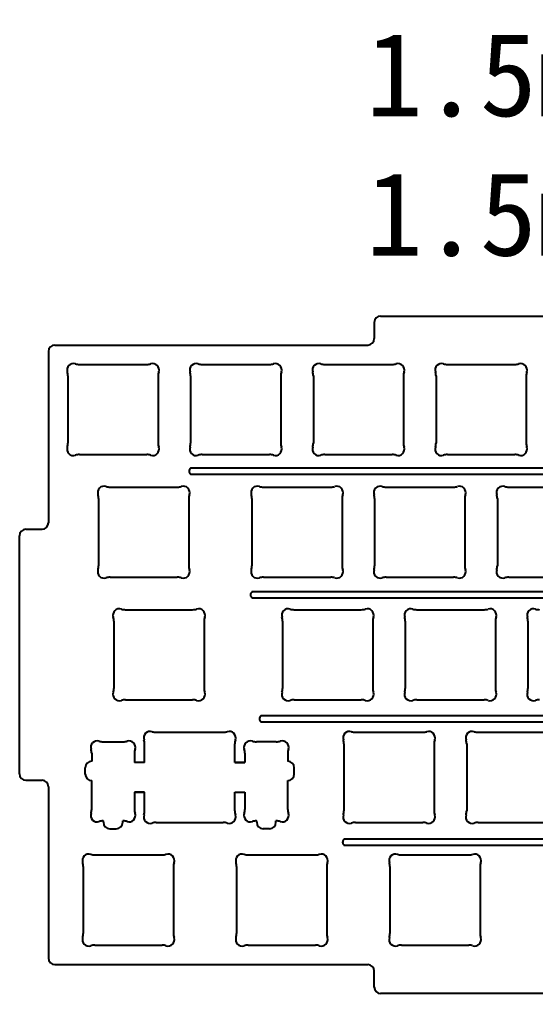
# Model space of a CAD drawing. Extents: x -19 to 305, y 60 to 211.
# Drawn here: x -19.4 to 60.7, y 59.8 to 211.2 of the extents above; entities that cross this region are included whole.
import ezdxf

# ---------------------------------------------------------------- set-up
doc = ezdxf.new("R2010")
doc.units = 0
doc.header["$MEASUREMENT"] = 0

msp = doc.modelspace()

# ---------------------------------------------------------------- linework, layer by layer
at = {"linetype": 'Continuous'}
for p, q in [((36.66, 165.08), (73.66, 165.08)), ((35.66, 164.08), (35.66, 161.58)), ((-13.92, 160.58), (34.66, 160.58)), ((-14.92, 159.58), (-14.92, 132.96)), ((267.56, 141.44), (7.14, 141.44)), ((7.14, 140.51), (267.56, 140.51)), ((-18.42, 131.96), (-15.92, 131.96)), ((-19.42, 93.96), (-19.42, 130.96)), ((264.04, 122.24), (16.68, 122.24)), ((16.68, 121.31), (264.04, 121.31)), ((265.41, 102.97), (18.05, 102.97)), ((18.05, 102.04), (265.41, 102.04)), ((-18.42, 92.96), (-15.92, 92.96)), ((-14.92, 91.96), (-14.92, 65.33)), ((258.13, 83.81), (30.97, 83.81)), ((30.97, 82.87), (258.13, 82.87)), ((-13.92, 64.33), (34.66, 64.33)), ((35.66, 60.83), (35.66, 63.33)), ((73.66, 59.83), (36.66, 59.83))]:
    msp.add_line(p, q, dxfattribs=at)
for p, q in [((-10.11, 157.56), (0.33, 157.56)), ((-10.11, 157.56), (0.33, 157.56)), ((8.94, 157.56), (19.38, 157.56)), ((8.94, 157.56), (19.38, 157.56)), ((27.99, 157.56), (38.43, 157.56)), ((27.99, 157.56), (38.43, 157.56)), ((47.04, 157.56), (57.48, 157.56)), ((47.04, 157.56), (57.48, 157.56)), ((-11.89, 155.78), (-11.89, 145.34)), ((-11.89, 155.78), (-11.89, 145.34)), ((2.11, 155.78), (2.11, 145.34)), ((2.11, 155.78), (2.11, 145.34)), ((7.16, 155.78), (7.16, 145.34)), ((7.16, 155.78), (7.16, 145.34)), ((21.16, 155.78), (21.16, 145.34)), ((21.16, 155.78), (21.16, 145.34)), ((26.21, 155.78), (26.21, 145.34)), ((26.21, 155.78), (26.21, 145.34)), ((40.21, 155.78), (40.21, 145.34)), ((40.21, 155.78), (40.21, 145.34)), ((45.26, 155.78), (45.26, 145.34)), ((45.26, 155.78), (45.26, 145.34)), ((59.26, 155.78), (59.26, 145.34)), ((59.26, 155.78), (59.26, 145.34)), ((-10.11, 143.56), (0.33, 143.56)), ((-10.11, 143.56), (0.33, 143.56)), ((8.94, 143.56), (19.38, 143.56)), ((8.94, 143.56), (19.38, 143.56)), ((27.99, 143.56), (38.43, 143.56)), ((27.99, 143.56), (38.43, 143.56)), ((47.04, 143.56), (57.48, 143.56)), ((47.04, 143.56), (57.48, 143.56)), ((-5.35, 138.51), (5.09, 138.51)), ((-5.35, 138.51), (5.09, 138.51)), ((18.46, 138.51), (28.9, 138.51)), ((18.46, 138.51), (28.9, 138.51)), ((37.51, 138.51), (47.95, 138.51)), ((37.51, 138.51), (47.95, 138.51)), ((56.56, 138.51), (67, 138.51)), ((56.56, 138.51), (67, 138.51)), ((-7.13, 136.73), (-7.13, 126.29)), ((-7.13, 136.73), (-7.13, 126.29)), ((6.87, 136.73), (6.87, 126.29)), ((6.87, 136.73), (6.87, 126.29)), ((16.68, 136.73), (16.68, 126.29)), ((16.68, 136.73), (16.68, 126.29)), ((30.68, 136.73), (30.68, 126.29)), ((30.68, 136.73), (30.68, 126.29)), ((35.73, 136.73), (35.73, 126.29)), ((35.73, 136.73), (35.73, 126.29)), ((49.73, 136.73), (49.73, 126.29)), ((49.73, 136.73), (49.73, 126.29)), ((54.78, 136.73), (54.78, 126.29)), ((54.78, 136.73), (54.78, 126.29)), ((-5.35, 124.51), (5.09, 124.51)), ((-5.35, 124.51), (5.09, 124.51)), ((18.46, 124.51), (28.9, 124.51)), ((18.46, 124.51), (28.9, 124.51)), ((37.51, 124.51), (47.95, 124.51)), ((37.51, 124.51), (47.95, 124.51)), ((56.56, 124.51), (67, 124.51)), ((56.56, 124.51), (67, 124.51)), ((-2.97, 119.46), (7.47, 119.46)), ((-2.97, 119.46), (7.47, 119.46)), ((23.22, 119.46), (33.66, 119.46)), ((23.22, 119.46), (33.66, 119.46)), ((42.27, 119.46), (52.71, 119.46)), ((42.27, 119.46), (52.71, 119.46)), ((-4.75, 117.68), (-4.75, 107.24)), ((-4.75, 117.68), (-4.75, 107.24)), ((9.25, 117.68), (9.25, 107.24)), ((9.25, 117.68), (9.25, 107.24)), ((21.44, 117.68), (21.44, 107.24)), ((21.44, 117.68), (21.44, 107.24)), ((35.44, 117.68), (35.44, 107.24)), ((35.44, 117.68), (35.44, 107.24)), ((40.49, 117.68), (40.49, 107.24)), ((40.49, 117.68), (40.49, 107.24)), ((54.49, 117.68), (54.49, 107.24)), ((54.49, 117.68), (54.49, 107.24)), ((59.54, 117.68), (59.54, 107.24)), ((59.54, 117.68), (59.54, 107.24)), ((-2.97, 105.46), (7.47, 105.46)), ((-2.97, 105.46), (7.47, 105.46)), ((23.22, 105.46), (33.66, 105.46)), ((23.22, 105.46), (33.66, 105.46)), ((42.27, 105.46), (52.71, 105.46)), ((42.27, 105.46), (52.71, 105.46)), ((1.79, 100.41), (12.23, 100.41)), ((32.75, 100.41), (43.19, 100.41)), ((32.75, 100.41), (43.19, 100.41)), ((51.8, 100.41), (62.24, 100.41)), ((51.8, 100.41), (62.24, 100.41)), ((-6.43, 98.94), (-3.34, 98.94)), ((0.01, 95.71), (0.01, 98.63)), ((14.01, 95.71), (14.01, 98.63)), ((20.46, 98.94), (17.37, 98.94)), ((30.97, 98.63), (30.97, 88.19)), ((30.97, 98.63), (30.97, 88.19)), ((44.97, 98.63), (44.97, 88.19)), ((44.97, 98.63), (44.97, 88.19)), ((50.02, 98.63), (50.02, 88.19)), ((50.02, 98.63), (50.02, 88.19)), ((-8.21, 97.16), (-8.21, 95.91)), ((-1.56, 97.16), (-1.56, 95.71)), ((15.59, 97.16), (15.59, 95.71)), ((22.24, 97.16), (22.24, 95.91)), ((0.01, 95.71), (-1.56, 95.71)), ((14.01, 95.71), (15.59, 95.71)), ((-9.21, 93.91), (-9.21, 94.91)), ((23.24, 93.91), (23.24, 94.91)), ((-8.21, 88.42), (-8.21, 92.91)), ((22.24, 88.42), (22.24, 92.91)), ((0.01, 91.11), (-1.56, 91.11)), ((-1.56, 91.11), (-1.56, 88.42)), ((0.01, 88.19), (0.01, 91.11)), ((14.01, 91.11), (15.59, 91.11)), ((14.01, 88.19), (14.01, 91.11)), ((15.59, 91.11), (15.59, 88.42)), ((-6.43, 86.64), (-6.39, 86.64)), ((-6.39, 86.44), (-6.39, 86.64)), ((-3.39, 86.44), (-3.39, 86.64)), ((-3.34, 86.64), (-3.39, 86.64)), ((1.79, 86.41), (12.23, 86.41)), ((17.37, 86.64), (17.41, 86.64)), ((17.41, 86.44), (17.41, 86.64)), ((20.41, 86.44), (20.41, 86.64)), ((20.46, 86.64), (20.41, 86.64)), ((32.75, 86.41), (43.19, 86.41)), ((32.75, 86.41), (43.19, 86.41)), ((51.8, 86.41), (62.24, 86.41)), ((51.8, 86.41), (62.24, 86.41)), ((-5.39, 85.44), (-4.39, 85.44)), ((19.41, 85.44), (18.41, 85.44)), ((-7.73, 81.36), (2.71, 81.36)), ((-7.73, 81.36), (2.71, 81.36)), ((16.08, 81.36), (26.52, 81.36)), ((16.08, 81.36), (26.52, 81.36)), ((39.89, 81.36), (50.33, 81.36)), ((39.89, 81.36), (50.33, 81.36)), ((-9.51, 79.58), (-9.51, 69.14)), ((-9.51, 79.58), (-9.51, 69.14)), ((4.49, 79.58), (4.49, 69.14)), ((4.49, 79.58), (4.49, 69.14)), ((14.3, 79.58), (14.3, 69.14)), ((14.3, 79.58), (14.3, 69.14)), ((28.3, 79.58), (28.3, 69.14)), ((28.3, 79.58), (28.3, 69.14)), ((38.11, 79.58), (38.11, 69.14)), ((38.11, 79.58), (38.11, 69.14)), ((52.11, 79.58), (52.11, 69.14)), ((52.11, 79.58), (52.11, 69.14)), ((-7.73, 67.36), (2.71, 67.36)), ((-7.73, 67.36), (2.71, 67.36)), ((16.08, 67.36), (26.52, 67.36)), ((16.08, 67.36), (26.52, 67.36)), ((39.89, 67.36), (50.33, 67.36)), ((39.89, 67.36), (50.33, 67.36))]:
    msp.add_line(p, q)
at = {"color": 0}
for p, q in [((0.01, 95.71), (-1.51, 95.71)), ((15.54, 95.71), (14.01, 95.71)), ((-1.51, 91.11), (0.01, 91.11)), ((14.01, 91.11), (15.54, 91.11))]:
    msp.add_line(p, q, dxfattribs=at)
at = {"linetype": 'Continuous'}
for centre, radius, start, end in [((36.66, 164.08), 1, 90, 180), ((-13.92, 159.58), 1, 90, 180), ((34.66, 161.58), 1, 270, 0), ((7.53, 140.97), 0.609, 130.1299, 229.8701), ((-18.42, 130.96), 1, 90, 180), ((-15.92, 132.96), 1, 270, 0), ((17.07, 121.77), 0.609, 130.1299, 229.8701), ((18.44, 102.5), 0.609, 130.1299, 229.8701), ((-18.42, 93.96), 1, 180, 270), ((-15.92, 91.96), 1, 0, 90), ((31.36, 83.34), 0.609, 130.1299, 229.8701), ((-13.92, 65.33), 1, 180, 270), ((34.66, 63.33), 1, 0, 90), ((36.66, 60.83), 1, 180, 270)]:
    msp.add_arc(centre, radius, start, end, dxfattribs=at)
for centre, radius, start, end in [((-11.04, 156.7), 1, 72.0237, 197.9763), ((-11.04, 156.7), 1, 72.0237, 197.9763), ((-10.11, 159.56), 2, 252.0237, 270), ((-10.11, 159.56), 2, 252.0237, 270), ((0.33, 159.56), 2, 270, 287.9763), ((0.33, 159.56), 2, 270, 287.9763), ((1.25, 156.7), 1, 342.0237, 107.9763), ((1.25, 156.7), 1, 342.0237, 107.9763), ((8.01, 156.7), 1, 72.0237, 197.9763), ((8.01, 156.7), 1, 72.0237, 197.9763), ((8.94, 159.56), 2, 252.0237, 270), ((8.94, 159.56), 2, 252.0237, 270), ((19.38, 159.56), 2, 270, 287.9763), ((19.38, 159.56), 2, 270, 287.9763), ((20.3, 156.7), 1, 342.0237, 107.9763), ((20.3, 156.7), 1, 342.0237, 107.9763), ((27.06, 156.7), 1, 72.0237, 197.9763), ((27.06, 156.7), 1, 72.0237, 197.9763), ((27.99, 159.56), 2, 252.0237, 270), ((27.99, 159.56), 2, 252.0237, 270), ((38.43, 159.56), 2, 270, 287.9763), ((38.43, 159.56), 2, 270, 287.9763), ((39.35, 156.7), 1, 342.0237, 107.9763), ((39.35, 156.7), 1, 342.0237, 107.9763), ((46.11, 156.7), 1, 72.0237, 197.9763), ((46.11, 156.7), 1, 72.0237, 197.9763), ((47.04, 159.56), 2, 252.0237, 270), ((47.04, 159.56), 2, 252.0237, 270), ((57.48, 159.56), 2, 270, 287.9763), ((57.48, 159.56), 2, 270, 287.9763), ((58.4, 156.7), 1, 342.0237, 107.9763), ((58.4, 156.7), 1, 342.0237, 107.9763), ((-13.89, 155.78), 2, 0, 17.9763), ((-13.89, 155.78), 2, 0, 17.9763), ((4.11, 155.78), 2, 162.0237, 180), ((4.11, 155.78), 2, 162.0237, 180), ((5.16, 155.78), 2, 0, 17.9763), ((5.16, 155.78), 2, 0, 17.9763), ((23.16, 155.78), 2, 162.0237, 180), ((23.16, 155.78), 2, 162.0237, 180), ((24.21, 155.78), 2, 0, 17.9763), ((24.21, 155.78), 2, 0, 17.9763), ((42.21, 155.78), 2, 162.0237, 180), ((42.21, 155.78), 2, 162.0237, 180), ((43.26, 155.78), 2, 0, 17.9763), ((43.26, 155.78), 2, 0, 17.9763), ((61.26, 155.78), 2, 162.0237, 180), ((61.26, 155.78), 2, 162.0237, 180), ((-13.89, 145.34), 2, 342.0237, 0), ((-13.89, 145.34), 2, 342.0237, 0), ((4.11, 145.34), 2, 180, 197.9763), ((4.11, 145.34), 2, 180, 197.9763), ((5.16, 145.34), 2, 342.0237, 0), ((5.16, 145.34), 2, 342.0237, 0), ((23.16, 145.34), 2, 180, 197.9763), ((23.16, 145.34), 2, 180, 197.9763), ((24.21, 145.34), 2, 342.0237, 0), ((24.21, 145.34), 2, 342.0237, 0), ((42.21, 145.34), 2, 180, 197.9763), ((42.21, 145.34), 2, 180, 197.9763), ((43.26, 145.34), 2, 342.0237, 0), ((43.26, 145.34), 2, 342.0237, 0), ((61.26, 145.34), 2, 180, 197.9763), ((61.26, 145.34), 2, 180, 197.9763), ((-11.04, 144.41), 1, 162.0237, 287.9763), ((-11.04, 144.41), 1, 162.0237, 287.9763), ((1.25, 144.41), 1, 252.0237, 17.9763), ((1.25, 144.41), 1, 252.0237, 17.9763), ((8.01, 144.41), 1, 162.0237, 287.9763), ((8.01, 144.41), 1, 162.0237, 287.9763), ((20.3, 144.41), 1, 252.0237, 17.9763), ((20.3, 144.41), 1, 252.0237, 17.9763), ((27.06, 144.41), 1, 162.0237, 287.9763), ((27.06, 144.41), 1, 162.0237, 287.9763), ((39.35, 144.41), 1, 252.0237, 17.9763), ((39.35, 144.41), 1, 252.0237, 17.9763), ((46.11, 144.41), 1, 162.0237, 287.9763), ((46.11, 144.41), 1, 162.0237, 287.9763), ((58.4, 144.41), 1, 252.0237, 17.9763), ((58.4, 144.41), 1, 252.0237, 17.9763), ((-10.11, 141.56), 2, 90, 107.9763), ((-10.11, 141.56), 2, 90, 107.9763), ((0.33, 141.56), 2, 72.0237, 90), ((0.33, 141.56), 2, 72.0237, 90), ((8.94, 141.56), 2, 90, 107.9763), ((8.94, 141.56), 2, 90, 107.9763), ((19.38, 141.56), 2, 72.0237, 90), ((19.38, 141.56), 2, 72.0237, 90), ((27.99, 141.56), 2, 90, 107.9763), ((27.99, 141.56), 2, 90, 107.9763), ((38.43, 141.56), 2, 72.0237, 90), ((38.43, 141.56), 2, 72.0237, 90), ((47.04, 141.56), 2, 90, 107.9763), ((47.04, 141.56), 2, 90, 107.9763), ((57.48, 141.56), 2, 72.0237, 90), ((57.48, 141.56), 2, 72.0237, 90), ((-6.28, 137.65), 1, 72.0237, 197.9763), ((-6.28, 137.65), 1, 72.0237, 197.9763), ((-5.35, 140.51), 2, 252.0237, 270), ((-5.35, 140.51), 2, 252.0237, 270), ((5.09, 140.51), 2, 270, 287.9763), ((5.09, 140.51), 2, 270, 287.9763), ((6.01, 137.65), 1, 342.0237, 107.9763), ((6.01, 137.65), 1, 342.0237, 107.9763), ((17.53, 137.65), 1, 72.0237, 197.9763), ((17.53, 137.65), 1, 72.0237, 197.9763), ((18.46, 140.51), 2, 252.0237, 270), ((18.46, 140.51), 2, 252.0237, 270), ((28.9, 140.51), 2, 270, 287.9763), ((28.9, 140.51), 2, 270, 287.9763), ((29.83, 137.65), 1, 342.0237, 107.9763), ((29.83, 137.65), 1, 342.0237, 107.9763), ((36.59, 137.65), 1, 72.0237, 197.9763), ((36.59, 137.65), 1, 72.0237, 197.9763), ((37.51, 140.51), 2, 252.0237, 270), ((37.51, 140.51), 2, 252.0237, 270), ((47.95, 140.51), 2, 270, 287.9763), ((47.95, 140.51), 2, 270, 287.9763), ((48.88, 137.65), 1, 342.0237, 107.9763), ((48.88, 137.65), 1, 342.0237, 107.9763), ((55.64, 137.65), 1, 72.0237, 197.9763), ((55.64, 137.65), 1, 72.0237, 197.9763), ((56.56, 140.51), 2, 252.0237, 270), ((56.56, 140.51), 2, 252.0237, 270), ((-9.13, 136.73), 2, 0, 17.9763), ((-9.13, 136.73), 2, 0, 17.9763), ((8.87, 136.73), 2, 162.0237, 180), ((8.87, 136.73), 2, 162.0237, 180), ((14.68, 136.73), 2, 0, 17.9763), ((14.68, 136.73), 2, 0, 17.9763), ((32.68, 136.73), 2, 162.0237, 180), ((32.68, 136.73), 2, 162.0237, 180), ((33.73, 136.73), 2, 0, 17.9763), ((33.73, 136.73), 2, 0, 17.9763), ((51.73, 136.73), 2, 162.0237, 180), ((51.73, 136.73), 2, 162.0237, 180), ((52.78, 136.73), 2, 0, 17.9763), ((52.78, 136.73), 2, 0, 17.9763), ((-6.28, 125.36), 1, 162.0237, 287.9763), ((-6.28, 125.36), 1, 162.0237, 287.9763), ((-9.13, 126.29), 2, 342.0237, 0), ((-9.13, 126.29), 2, 342.0237, 0), ((6.01, 125.36), 1, 252.0237, 17.9763), ((6.01, 125.36), 1, 252.0237, 17.9763), ((8.87, 126.29), 2, 180, 197.9763), ((8.87, 126.29), 2, 180, 197.9763), ((17.53, 125.36), 1, 162.0237, 287.9763), ((17.53, 125.36), 1, 162.0237, 287.9763), ((14.68, 126.29), 2, 342.0237, 0), ((14.68, 126.29), 2, 342.0237, 0), ((29.83, 125.36), 1, 252.0237, 17.9763), ((29.83, 125.36), 1, 252.0237, 17.9763), ((32.68, 126.29), 2, 180, 197.9763), ((32.68, 126.29), 2, 180, 197.9763), ((36.59, 125.36), 1, 162.0237, 287.9763), ((36.59, 125.36), 1, 162.0237, 287.9763), ((33.73, 126.29), 2, 342.0237, 0), ((33.73, 126.29), 2, 342.0237, 0), ((48.88, 125.36), 1, 252.0237, 17.9763), ((48.88, 125.36), 1, 252.0237, 17.9763), ((51.73, 126.29), 2, 180, 197.9763), ((51.73, 126.29), 2, 180, 197.9763), ((55.64, 125.36), 1, 162.0237, 287.9763), ((55.64, 125.36), 1, 162.0237, 287.9763), ((52.78, 126.29), 2, 342.0237, 0), ((52.78, 126.29), 2, 342.0237, 0), ((-5.35, 122.51), 2, 90, 107.9763), ((-5.35, 122.51), 2, 90, 107.9763), ((5.09, 122.51), 2, 72.0237, 90), ((5.09, 122.51), 2, 72.0237, 90), ((18.46, 122.51), 2, 90, 107.9763), ((18.46, 122.51), 2, 90, 107.9763), ((28.9, 122.51), 2, 72.0237, 90), ((28.9, 122.51), 2, 72.0237, 90), ((37.51, 122.51), 2, 90, 107.9763), ((37.51, 122.51), 2, 90, 107.9763), ((47.95, 122.51), 2, 72.0237, 90), ((47.95, 122.51), 2, 72.0237, 90), ((56.56, 122.51), 2, 90, 107.9763), ((56.56, 122.51), 2, 90, 107.9763), ((-3.9, 118.6), 1, 72.0237, 197.9763), ((-3.9, 118.6), 1, 72.0237, 197.9763), ((-2.97, 121.46), 2, 252.0237, 270), ((-2.97, 121.46), 2, 252.0237, 270), ((7.47, 121.46), 2, 270, 287.9763), ((7.47, 121.46), 2, 270, 287.9763), ((8.39, 118.6), 1, 342.0237, 107.9763), ((8.39, 118.6), 1, 342.0237, 107.9763), ((22.3, 118.6), 1, 72.0237, 197.9763), ((22.3, 118.6), 1, 72.0237, 197.9763), ((23.22, 121.46), 2, 252.0237, 270), ((23.22, 121.46), 2, 252.0237, 270), ((33.66, 121.46), 2, 270, 287.9763), ((33.66, 121.46), 2, 270, 287.9763), ((34.59, 118.6), 1, 342.0237, 107.9763), ((34.59, 118.6), 1, 342.0237, 107.9763), ((41.35, 118.6), 1, 72.0237, 197.9763), ((41.35, 118.6), 1, 72.0237, 197.9763), ((42.27, 121.46), 2, 252.0237, 270), ((42.27, 121.46), 2, 252.0237, 270), ((52.71, 121.46), 2, 270, 287.9763), ((52.71, 121.46), 2, 270, 287.9763), ((53.64, 118.6), 1, 342.0237, 107.9763), ((53.64, 118.6), 1, 342.0237, 107.9763), ((60.4, 118.6), 1, 72.0237, 197.9763), ((60.4, 118.6), 1, 72.0237, 197.9763), ((61.32, 121.46), 2, 252.0237, 270), ((61.32, 121.46), 2, 252.0237, 270), ((-6.75, 117.68), 2, 0, 17.9763), ((-6.75, 117.68), 2, 0, 17.9763), ((11.25, 117.68), 2, 162.0237, 180), ((11.25, 117.68), 2, 162.0237, 180), ((19.44, 117.68), 2, 0, 17.9763), ((19.44, 117.68), 2, 0, 17.9763), ((37.44, 117.68), 2, 162.0237, 180), ((37.44, 117.68), 2, 162.0237, 180), ((38.49, 117.68), 2, 0, 17.9763), ((38.49, 117.68), 2, 0, 17.9763), ((56.49, 117.68), 2, 162.0237, 180), ((56.49, 117.68), 2, 162.0237, 180), ((57.54, 117.68), 2, 0, 17.9763), ((57.54, 117.68), 2, 0, 17.9763), ((-3.9, 106.31), 1, 162.0237, 287.9763), ((-3.9, 106.31), 1, 162.0237, 287.9763), ((-6.75, 107.24), 2, 342.0237, 0), ((-6.75, 107.24), 2, 342.0237, 0), ((8.39, 106.31), 1, 252.0237, 17.9763), ((8.39, 106.31), 1, 252.0237, 17.9763), ((11.25, 107.24), 2, 180, 197.9763), ((11.25, 107.24), 2, 180, 197.9763), ((22.3, 106.31), 1, 162.0237, 287.9763), ((22.3, 106.31), 1, 162.0237, 287.9763), ((19.44, 107.24), 2, 342.0237, 0), ((19.44, 107.24), 2, 342.0237, 0), ((34.59, 106.31), 1, 252.0237, 17.9763), ((34.59, 106.31), 1, 252.0237, 17.9763), ((37.44, 107.24), 2, 180, 197.9763), ((37.44, 107.24), 2, 180, 197.9763), ((41.35, 106.31), 1, 162.0237, 287.9763), ((41.35, 106.31), 1, 162.0237, 287.9763), ((38.49, 107.24), 2, 342.0237, 0), ((38.49, 107.24), 2, 342.0237, 0), ((53.64, 106.31), 1, 252.0237, 17.9763), ((53.64, 106.31), 1, 252.0237, 17.9763), ((56.49, 107.24), 2, 180, 197.9763), ((56.49, 107.24), 2, 180, 197.9763), ((60.4, 106.31), 1, 162.0237, 287.9763), ((60.4, 106.31), 1, 162.0237, 287.9763), ((57.54, 107.24), 2, 342.0237, 0), ((57.54, 107.24), 2, 342.0237, 0), ((-2.97, 103.46), 2, 90, 107.9763), ((-2.97, 103.46), 2, 90, 107.9763), ((7.47, 103.46), 2, 72.0237, 90), ((7.47, 103.46), 2, 72.0237, 90), ((23.22, 103.46), 2, 90, 107.9763), ((23.22, 103.46), 2, 90, 107.9763), ((33.66, 103.46), 2, 72.0237, 90), ((33.66, 103.46), 2, 72.0237, 90), ((42.27, 103.46), 2, 90, 107.9763), ((42.27, 103.46), 2, 90, 107.9763), ((52.71, 103.46), 2, 72.0237, 90), ((52.71, 103.46), 2, 72.0237, 90), ((61.32, 103.46), 2, 90, 107.9763), ((61.32, 103.46), 2, 90, 107.9763), ((0.87, 99.55), 1, 72.0237, 197.9763), ((1.79, 102.41), 2, 252.0237, 270), ((12.23, 102.41), 2, 270, 287.9763), ((13.16, 99.55), 1, 342.0237, 107.9763), ((31.82, 99.55), 1, 72.0237, 197.9763), ((31.82, 99.55), 1, 72.0237, 197.9763), ((32.75, 102.41), 2, 252.0237, 270), ((32.75, 102.41), 2, 252.0237, 270), ((43.19, 102.41), 2, 270, 287.9763), ((43.19, 102.41), 2, 270, 287.9763), ((44.11, 99.55), 1, 342.0237, 107.9763), ((44.11, 99.55), 1, 342.0237, 107.9763), ((50.87, 99.55), 1, 72.0237, 197.9763), ((50.87, 99.55), 1, 72.0237, 197.9763), ((51.8, 102.41), 2, 252.0237, 270), ((51.8, 102.41), 2, 252.0237, 270), ((-7.36, 98.08), 1, 72.0237, 197.9763), ((-6.43, 100.94), 2, 252.0237, 270), ((-3.34, 100.94), 2, 270, 287.9763), ((-2.42, 98.08), 1, 342.0237, 107.9763), ((-1.99, 98.63), 2, 0, 17.9763), ((16.01, 98.63), 2, 162.0237, 180), ((16.44, 98.08), 1, 72.0237, 197.9763), ((17.37, 100.94), 2, 252.0237, 270), ((20.46, 100.94), 2, 270, 287.9763), ((21.38, 98.08), 1, 342.0237, 107.9763), ((28.97, 98.63), 2, 0, 17.9763), ((28.97, 98.63), 2, 0, 17.9763), ((46.97, 98.63), 2, 162.0237, 180), ((46.97, 98.63), 2, 162.0237, 180), ((48.02, 98.63), 2, 0, 17.9763), ((48.02, 98.63), 2, 0, 17.9763), ((-10.21, 97.16), 2, 0, 17.9763), ((0.44, 97.16), 2, 162.0237, 180), ((13.59, 97.16), 2, 0, 17.9763), ((24.24, 97.16), 2, 162.0237, 180), ((-8.21, 94.91), 1, 90, 180), ((22.24, 94.91), 1, 0, 90), ((-8.21, 93.91), 1, 180, 270), ((22.24, 93.91), 1, 270, 0), ((-7.36, 87.49), 1, 162.0237, 287.9763), ((-10.21, 88.42), 2, 342.0237, 0), ((-2.42, 87.49), 1, 252.0237, 17.9763), ((0.44, 88.42), 2, 180, 197.9763), ((-1.99, 88.19), 2, 342.0237, 0), ((16.01, 88.19), 2, 180, 197.9763), ((16.44, 87.49), 1, 162.0237, 287.9763), ((13.59, 88.42), 2, 342.0237, 0), ((21.38, 87.49), 1, 252.0237, 17.9763), ((24.24, 88.42), 2, 180, 197.9763), ((28.97, 88.19), 2, 342.0237, 0), ((28.97, 88.19), 2, 342.0237, 0), ((46.97, 88.19), 2, 180, 197.9763), ((46.97, 88.19), 2, 180, 197.9763), ((48.02, 88.19), 2, 342.0237, 0), ((48.02, 88.19), 2, 342.0237, 0), ((-6.43, 84.64), 2, 90, 107.9763), ((-5.39, 86.44), 1, 180, 270), ((-4.39, 86.44), 1, 270, 0), ((-3.34, 84.64), 2, 72.0237, 90), ((0.87, 87.26), 1, 162.0237, 287.9763), ((1.79, 84.41), 2, 90, 107.9763), ((12.23, 84.41), 2, 72.0237, 90), ((13.16, 87.26), 1, 252.0237, 17.9763), ((17.37, 84.64), 2, 90, 107.9763), ((18.41, 86.44), 1, 180, 270), ((19.41, 86.44), 1, 270, 0), ((20.46, 84.64), 2, 72.0237, 90), ((31.82, 87.26), 1, 162.0237, 287.9763), ((31.82, 87.26), 1, 162.0237, 287.9763), ((32.75, 84.41), 2, 90, 107.9763), ((32.75, 84.41), 2, 90, 107.9763), ((43.19, 84.41), 2, 72.0237, 90), ((43.19, 84.41), 2, 72.0237, 90), ((44.11, 87.26), 1, 252.0237, 17.9763), ((44.11, 87.26), 1, 252.0237, 17.9763), ((50.87, 87.26), 1, 162.0237, 287.9763), ((50.87, 87.26), 1, 162.0237, 287.9763), ((51.8, 84.41), 2, 90, 107.9763), ((51.8, 84.41), 2, 90, 107.9763), ((-8.66, 80.5), 1, 72.0237, 197.9763), ((-8.66, 80.5), 1, 72.0237, 197.9763), ((-7.73, 83.36), 2, 252.0237, 270), ((-7.73, 83.36), 2, 252.0237, 270), ((2.71, 83.36), 2, 270, 287.9763), ((2.71, 83.36), 2, 270, 287.9763), ((3.63, 80.5), 1, 342.0237, 107.9763), ((3.63, 80.5), 1, 342.0237, 107.9763), ((15.15, 80.5), 1, 72.0237, 197.9763), ((15.15, 80.5), 1, 72.0237, 197.9763), ((16.08, 83.36), 2, 252.0237, 270), ((16.08, 83.36), 2, 252.0237, 270), ((26.52, 83.36), 2, 270, 287.9763), ((26.52, 83.36), 2, 270, 287.9763), ((27.44, 80.5), 1, 342.0237, 107.9763), ((27.44, 80.5), 1, 342.0237, 107.9763), ((38.97, 80.5), 1, 72.0237, 197.9763), ((38.97, 80.5), 1, 72.0237, 197.9763), ((39.89, 83.36), 2, 252.0237, 270), ((39.89, 83.36), 2, 252.0237, 270), ((50.33, 83.36), 2, 270, 287.9763), ((50.33, 83.36), 2, 270, 287.9763), ((51.26, 80.5), 1, 342.0237, 107.9763), ((51.26, 80.5), 1, 342.0237, 107.9763), ((-11.51, 79.58), 2, 0, 17.9763), ((-11.51, 79.58), 2, 0, 17.9763), ((6.49, 79.58), 2, 162.0237, 180), ((6.49, 79.58), 2, 162.0237, 180), ((12.3, 79.58), 2, 0, 17.9763), ((12.3, 79.58), 2, 0, 17.9763), ((30.3, 79.58), 2, 162.0237, 180), ((30.3, 79.58), 2, 162.0237, 180), ((36.11, 79.58), 2, 0, 17.9763), ((36.11, 79.58), 2, 0, 17.9763), ((54.11, 79.58), 2, 162.0237, 180), ((54.11, 79.58), 2, 162.0237, 180), ((-8.66, 68.21), 1, 162.0237, 287.9763), ((-8.66, 68.21), 1, 162.0237, 287.9763), ((-11.51, 69.14), 2, 342.0237, 0), ((-11.51, 69.14), 2, 342.0237, 0), ((3.63, 68.21), 1, 252.0237, 17.9763), ((3.63, 68.21), 1, 252.0237, 17.9763), ((6.49, 69.14), 2, 180, 197.9763), ((6.49, 69.14), 2, 180, 197.9763), ((15.15, 68.21), 1, 162.0237, 287.9763), ((15.15, 68.21), 1, 162.0237, 287.9763), ((12.3, 69.14), 2, 342.0237, 0), ((12.3, 69.14), 2, 342.0237, 0), ((27.44, 68.21), 1, 252.0237, 17.9763), ((27.44, 68.21), 1, 252.0237, 17.9763), ((30.3, 69.14), 2, 180, 197.9763), ((30.3, 69.14), 2, 180, 197.9763), ((38.97, 68.21), 1, 162.0237, 287.9763), ((38.97, 68.21), 1, 162.0237, 287.9763), ((36.11, 69.14), 2, 342.0237, 0), ((36.11, 69.14), 2, 342.0237, 0), ((51.26, 68.21), 1, 252.0237, 17.9763), ((51.26, 68.21), 1, 252.0237, 17.9763), ((54.11, 69.14), 2, 180, 197.9763), ((54.11, 69.14), 2, 180, 197.9763), ((-7.73, 65.36), 2, 90, 107.9763), ((-7.73, 65.36), 2, 90, 107.9763), ((2.71, 65.36), 2, 72.0237, 90), ((2.71, 65.36), 2, 72.0237, 90), ((16.08, 65.36), 2, 90, 107.9763), ((16.08, 65.36), 2, 90, 107.9763), ((26.52, 65.36), 2, 72.0237, 90), ((26.52, 65.36), 2, 72.0237, 90), ((39.89, 65.36), 2, 90, 107.9763), ((39.89, 65.36), 2, 90, 107.9763), ((50.33, 65.36), 2, 72.0237, 90), ((50.33, 65.36), 2, 72.0237, 90)]:
    msp.add_arc(centre, radius, start, end)

# ---------------------------------------------------------------- texts
at = {"linetype": 'Continuous', "insert": (34.38, 209.13), "char_height": 13, "attachment_point": 1}
msp.add_mtext_dynamic_manual_height_columns('{\\Ftxt|c134;1.5mm \\fSimSun|b0|i0|c134|p2;定位板\\P\\Ftxt|c134;1.5mm position plate}', width=302.3706, gutter_width=65, heights=[0], dxfattribs=at)

doc.saveas('drawing.dxf')
